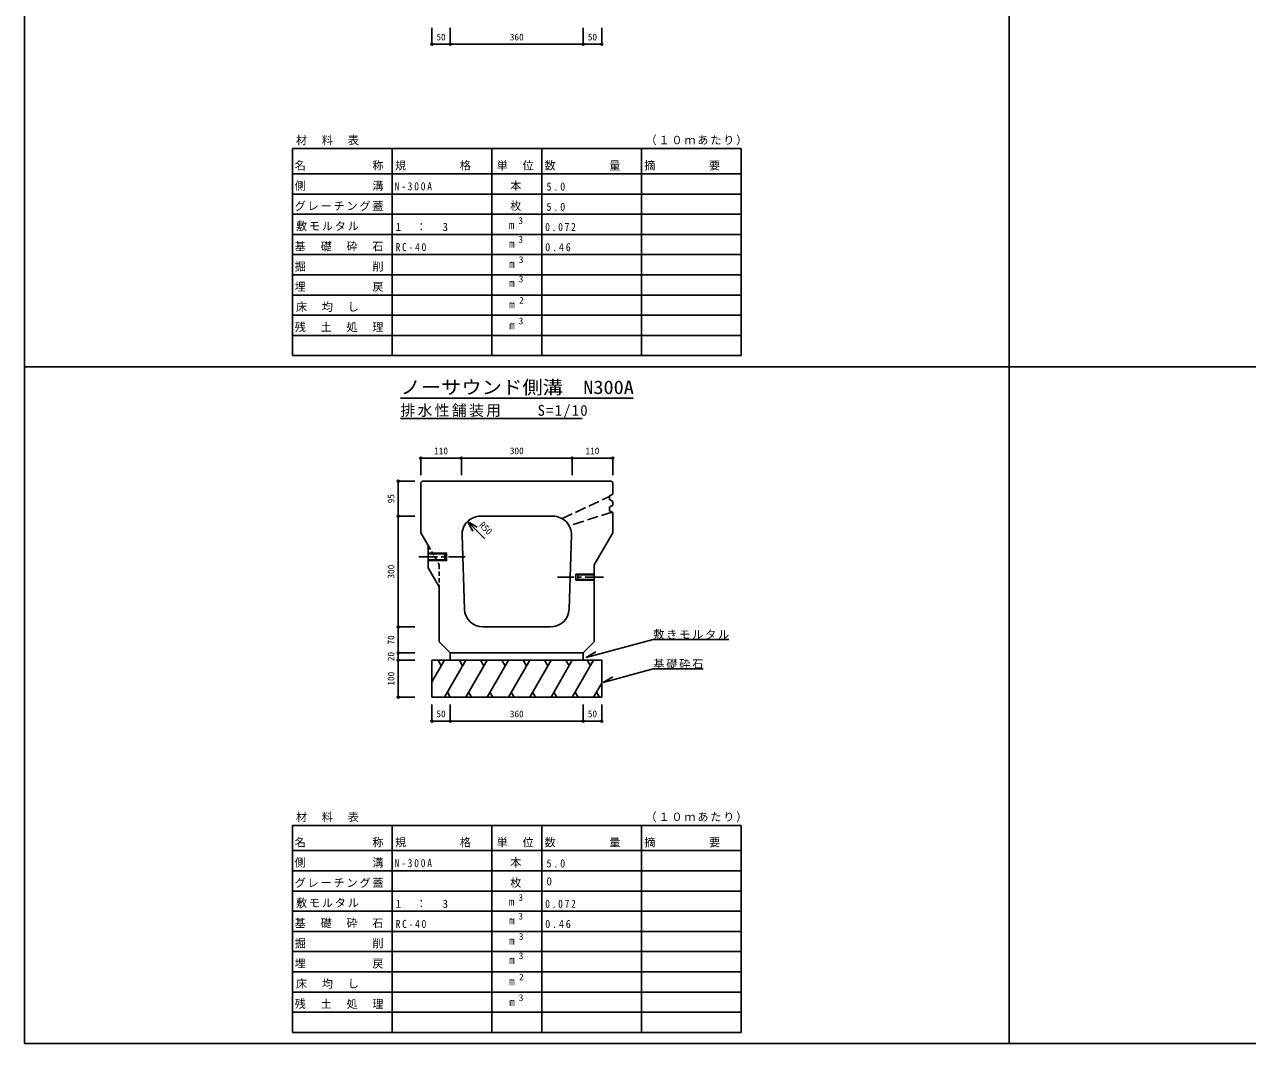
# Model space of a CAD drawing. Units: millimetres at full size, sheet at 1:10. Extents: x -5796 to 2204, y -2745 to 2955.
# Drawn here: x -5796 to -2483, y -2745 to 16 of the extents above; entities that cross this region are included whole.
import ezdxf
from ezdxf.enums import TextEntityAlignment as Align

# ---------------------------------------------------------------- set-up
doc = ezdxf.new("R2010")
doc.units = ezdxf.units.MM
doc.header["$LTSCALE"] = 10
doc.header["$PDMODE"] = 32
doc.header["$PDSIZE"] = 5
for name, pattern in [('CHAIN1', [8, 5, -1, 1, -1]), ('DASHED1', [1.8, 1.2, -0.6]), ('DASHED3', [4, 3, -1])]:
    doc.linetypes.add(name, pattern=pattern)
doc.layers.add('0-0_通り芯', color=7, linetype='Continuous')
doc.styles.add('ＭＳ ゴシック', font='')
doc.styles.get('ＭＳ ゴシック').set_extended_font_data('MS Gothic')

msp = doc.modelspace()

# ---------------------------------------------------------------- linework, layer by layer
at = {"layer": '0-0_通り芯', "color": 2}
for p, q in [((-5795.87, 2955.18), (-5795.87, -2744.82)), ((-3129.2, 2955.18), (-3129.2, -2744.82)), ((-5795.87, -2744.82), (2204.13, -2744.82))]:
    msp.add_line(p, q, dxfattribs=at)
at = {"layer": '0-0_通り芯', "color": 4}
for p, q in [((-4692.53, -38.15), (-4692.53, 6.85)), ((-4642.53, -38.15), (-4642.53, 6.85)), ((-4282.53, -38.15), (-4282.53, 6.85)), ((-4232.53, -38.15), (-4232.53, 6.85)), ((-4692.53, -38.15), (-4642.53, -38.15)), ((-4642.53, -38.15), (-4282.53, -38.15)), ((-4282.53, -38.15), (-4232.53, -38.15)), ((-5795.87, -911.48), (2204.13, -911.48)), ((-4722.53, -1158.97), (-4612.53, -1158.97)), ((-4722.53, -1158.97), (-4722.53, -1205.47)), ((-4612.53, -1158.97), (-4612.53, -1205.47)), ((-4612.53, -1158.97), (-4312.53, -1158.97)), ((-4312.53, -1158.97), (-4312.53, -1205.47)), ((-4312.53, -1158.97), (-4202.53, -1158.97)), ((-4202.53, -1158.97), (-4202.53, -1205.47)), ((-4783.53, -1316.48), (-4783.53, -1221.48)), ((-4783.53, -1221.48), (-4738.53, -1221.48)), ((-4783.53, -1616.48), (-4783.53, -1316.48)), ((-4783.53, -1316.48), (-4738.53, -1316.48)), ((-4596.19, -1331.13), (-4570.21, -1346.13)), ((-4596.19, -1331.13), (-4581.19, -1357.11)), ((-4549.19, -1378.14), (-4596.19, -1331.13)), ((-4783.53, -1686.48), (-4783.53, -1616.48)), ((-4783.53, -1616.48), (-4738.53, -1616.48)), ((-4783.53, -1706.48), (-4783.53, -1686.48)), ((-4783.53, -1686.48), (-4738.53, -1686.48)), ((-4783.53, -1806.48), (-4783.53, -1706.48)), ((-4783.53, -1706.48), (-4738.53, -1706.48)), ((-4783.53, -1806.48), (-4738.53, -1806.48)), ((-4692.53, -1871.48), (-4692.53, -1826.48)), ((-4642.53, -1871.48), (-4642.53, -1826.48)), ((-4282.53, -1871.48), (-4282.53, -1826.48)), ((-4232.53, -1871.48), (-4232.53, -1826.48)), ((-4692.53, -1871.48), (-4642.53, -1871.48)), ((-4642.53, -1871.48), (-4282.53, -1871.48)), ((-4282.53, -1871.48), (-4232.53, -1871.48))]:
    msp.add_line(p, q, dxfattribs=at)
at = {"layer": '0-0_通り芯'}
for p, q in [((-5070.03, -320.6), (-3855.03, -320.6)), ((-5070.03, -320.6), (-5070.03, -443.72)), ((-4800.03, -320.6), (-4800.03, -443.72)), ((-4530.03, -320.6), (-4530.03, -443.72)), ((-4395.03, -320.6), (-4395.03, -443.72)), ((-4125.03, -320.6), (-4125.03, -443.72)), ((-3855.03, -320.6), (-3855.03, -443.72)), ((-5070.03, -389), (-3855.03, -389)), ((-5070.03, -443.72), (-3855.03, -443.72)), ((-5070.03, -443.72), (-5070.03, -881.48)), ((-4800.03, -443.72), (-4800.03, -881.48)), ((-4530.03, -443.72), (-4530.03, -881.48)), ((-4395.03, -443.72), (-4395.03, -881.48)), ((-4125.03, -443.72), (-4125.03, -881.48)), ((-3855.03, -443.72), (-3855.03, -881.48)), ((-5070.03, -498.44), (-3855.03, -498.44)), ((-5070.03, -553.16), (-3855.03, -553.16)), ((-5070.03, -607.88), (-3855.03, -607.88)), ((-5070.03, -662.6), (-3855.03, -662.6)), ((-5070.03, -717.32), (-3855.03, -717.32)), ((-5070.03, -772.04), (-3855.03, -772.04)), ((-5070.03, -826.76), (-3855.03, -826.76)), ((-5070.03, -881.48), (-3855.03, -881.48)), ((-4984.53, -881.48), (-4075.53, -881.48)), ((-4777.53, -996.48), (-4147.53, -996.48)), ((-4777.53, -1051.48), (-4285.03, -1051.48)), ((-4092.76, -1650.43), (-3887.76, -1650.43)), ((-4642.53, -1706.48), (-4642.53, -1686.48)), ((-4282.53, -1706.48), (-4282.53, -1686.48)), ((-4232.53, -1706.48), (-4692.53, -1706.48)), ((-4692.53, -1806.48), (-4692.53, -1706.48)), ((-4658.48, -1706.48), (-4692.53, -1765.46)), ((-4676.12, -1705.9), (-4667.13, -1721.47)), ((-4600.75, -1706.48), (-4658.48, -1806.48)), ((-4618.05, -1706.48), (-4609.4, -1721.47)), ((-4543.01, -1706.48), (-4600.75, -1806.48)), ((-4560.32, -1706.48), (-4551.66, -1721.47)), ((-4485.28, -1706.48), (-4543.01, -1806.48)), ((-4502.58, -1706.48), (-4493.93, -1721.47)), ((-4427.54, -1706.48), (-4485.28, -1806.48)), ((-4444.85, -1706.48), (-4436.19, -1721.47)), ((-4369.81, -1706.48), (-4427.54, -1806.48)), ((-4387.11, -1706.48), (-4378.46, -1721.47)), ((-4312.07, -1706.48), (-4369.81, -1806.48)), ((-4329.38, -1706.48), (-4320.72, -1721.47)), ((-4254.34, -1706.48), (-4312.07, -1806.48)), ((-4271.64, -1706.48), (-4262.99, -1721.47)), ((-4232.53, -1706.48), (-4232.53, -1806.48)), ((-4092.76, -1730.24), (-4228.65, -1766.65)), ((-4228.65, -1766.65), (-4202.67, -1751.65)), ((-4092.76, -1730.24), (-3957.76, -1730.24)), ((-4232.53, -1768.72), (-4254.34, -1806.48)), ((-4232.53, -1806.48), (-4692.53, -1806.48)), ((-4650.56, -1792.77), (-4642.64, -1806.48)), ((-4592.83, -1792.77), (-4584.91, -1806.48)), ((-4535.09, -1792.77), (-4527.17, -1806.48)), ((-4477.36, -1792.77), (-4469.44, -1806.48)), ((-4419.62, -1792.77), (-4411.7, -1806.48)), ((-4361.89, -1792.77), (-4353.97, -1806.48)), ((-4304.15, -1792.77), (-4296.23, -1806.48)), ((-4246.42, -1792.77), (-4238.5, -1806.48)), ((-5070.03, -2153.94), (-3855.03, -2153.94)), ((-5070.03, -2153.94), (-5070.03, -2277.06)), ((-4800.03, -2153.94), (-4800.03, -2277.06)), ((-4530.03, -2153.94), (-4530.03, -2277.06)), ((-4395.03, -2153.94), (-4395.03, -2277.06)), ((-4125.03, -2153.94), (-4125.03, -2277.06)), ((-3855.03, -2153.94), (-3855.03, -2277.06)), ((-5070.03, -2222.34), (-3855.03, -2222.34)), ((-5070.03, -2277.06), (-3855.03, -2277.06)), ((-5070.03, -2277.06), (-5070.03, -2714.82)), ((-4800.03, -2277.06), (-4800.03, -2714.82)), ((-4530.03, -2277.06), (-4530.03, -2714.82)), ((-4395.03, -2277.06), (-4395.03, -2714.82)), ((-4125.03, -2277.06), (-4125.03, -2714.82)), ((-3855.03, -2277.06), (-3855.03, -2714.82)), ((-5070.03, -2331.78), (-3855.03, -2331.78)), ((-5070.03, -2386.5), (-3855.03, -2386.5)), ((-5070.03, -2441.22), (-3855.03, -2441.22)), ((-5070.03, -2495.94), (-3855.03, -2495.94)), ((-5070.03, -2550.66), (-3855.03, -2550.66)), ((-5070.03, -2605.38), (-3855.03, -2605.38)), ((-5070.03, -2660.1), (-3855.03, -2660.1)), ((-5070.03, -2714.82), (-3855.03, -2714.82)), ((-4984.53, -2714.82), (-4075.53, -2714.82))]:
    msp.add_line(p, q, dxfattribs=at)
at = {"layer": '0-0_通り芯', "color": 3}
for p, q in [((-4722.53, -1225.48), (-4718.53, -1221.48)), ((-4722.53, -1225.48), (-4722.53, -1361.48)), ((-4206.53, -1221.48), (-4718.53, -1221.48)), ((-4202.53, -1225.48), (-4206.53, -1221.48)), ((-4202.53, -1225.48), (-4206.53, -1221.48)), ((-4202.53, -1276.48), (-4202.53, -1286.48)), ((-4364.23, -1316.48), (-4560.84, -1316.48)), ((-4202.53, -1306.48), (-4202.53, -1361.48)), ((-4722.53, -1361.48), (-4702.53, -1396.13)), ((-4610.81, -1368.15), (-4604.14, -1568.15)), ((-4314.25, -1368.15), (-4320.92, -1568.15)), ((-4202.53, -1361.48), (-4252.53, -1448.09)), ((-4252.53, -1656.48), (-4252.53, -1448.09)), ((-4672.53, -1508.09), (-4672.53, -1656.48)), ((-4554.17, -1616.48), (-4370.89, -1616.48)), ((-4642.53, -1686.48), (-4672.53, -1656.48)), ((-4282.53, -1686.48), (-4642.53, -1686.48)), ((-4282.53, -1686.48), (-4252.53, -1656.48))]:
    msp.add_line(p, q, dxfattribs=at)
at = {"layer": '0-0_通り芯', "color": 3, "linetype": 'DASHED3'}
for p, q in [((-4339.44, -1323.06), (-4211.53, -1262.87)), ((-4204.61, -1305.33), (-4320.42, -1342.39))]:
    msp.add_line(p, q, dxfattribs=at)
at = {"layer": '0-0_通り芯', "color": 3, "linetype": 'DASHED1'}
for p, q in [((-4702.53, -1396.13), (-4672.53, -1448.09)), ((-4672.53, -1448.09), (-4672.53, -1508.09))]:
    msp.add_line(p, q, dxfattribs=at)
at = {"layer": '0-0_通り芯', "linetype": 'CHAIN1'}
for p, q in [((-4727.53, -1426.48), (-4602.53, -1426.48)), ((-4227.53, -1481.48), (-4352.53, -1481.48))]:
    msp.add_line(p, q, dxfattribs=at)
at = {"layer": '0-0_通り芯', "color": 3}
for points in [[(-4202.53, -1225.48), (-4202.53, -1256.48), (-4211.53, -1261.48), (-4211.53, -1271.48), (-4202.53, -1276.48)], [(-4202.53, -1286.48), (-4211.53, -1291.48), (-4211.53, -1301.48), (-4202.53, -1306.48)], [(-4702.53, -1396.13), (-4702.53, -1456.13), (-4672.53, -1508.09)]]:
    msp.add_lwpolyline(points, dxfattribs=at)
at = {"layer": '0-0_通り芯'}
for points in [[(-4702.53, -1416.48), (-4652.53, -1416.48), (-4652.53, -1436.48), (-4702.53, -1436.48)], [(-4702.53, -1434.48), (-4657.53, -1434.48), (-4657.53, -1418.48), (-4702.53, -1418.48)], [(-4252.53, -1473.48), (-4302.53, -1473.48), (-4302.53, -1489.48), (-4252.53, -1489.48)], [(-4252.53, -1487.48), (-4297.53, -1487.48), (-4297.53, -1475.48), (-4252.53, -1475.48)], [(-4092.76, -1650.43), (-4274.27, -1699.07), (-4248.29, -1684.07)]]:
    msp.add_lwpolyline(points, dxfattribs=at)
at = {"layer": '0-0_通り芯', "color": 3}
for centre, start, end in [((-4560.84, -1366.48), 90, 181.90916), ((-4364.23, -1366.48), 358.09088, 90), ((-4554.17, -1566.48), 181.90916, 270), ((-4370.89, -1566.48), 270, 358.09085)]:
    msp.add_arc(centre, 50, start, end, dxfattribs=at)
at = {"layer": '0-0_通り芯', "color": 4}
for p in [(-4692.53, -38.15), (-4642.53, -38.15), (-4282.53, -38.15), (-4232.53, -38.15), (-4722.53, -1158.97), (-4612.53, -1158.97), (-4312.53, -1158.97), (-4202.53, -1158.97), (-4783.53, -1221.48), (-4783.53, -1316.48), (-4783.53, -1616.48), (-4783.53, -1686.48), (-4783.53, -1706.48), (-4783.53, -1806.48), (-4692.53, -1871.48), (-4642.53, -1871.48), (-4282.53, -1871.48), (-4232.53, -1871.48)]:
    msp.add_point(p, dxfattribs=at)

# ---------------------------------------------------------------- texts
at = {"layer": '0-0_通り芯', "color": 4, "style": 'ＭＳ ゴシック'}
for s, p in [('50', (-4680.03, -33.15)), ('360', (-4481.28, -33.15)), ('50', (-4270.03, -33.15)), ('3', (-4458.01, -530.54)), ('3', (-4458.01, -581.16)), ('3', (-4456.84, -636.22)), ('3', (-4457.11, -688.48)), ('2', (-4456.21, -746)), ('3', (-4457.11, -802.09)), ('110', (-4686.28, -1153.97)), ('300', (-4481.28, -1153.97)), ('110', (-4276.28, -1153.97)), ('50', (-4680.03, -1866.48)), ('360', (-4481.28, -1866.48)), ('50', (-4270.03, -1866.48)), ('3', (-4458.01, -2363.88)), ('3', (-4458.01, -2414.49)), ('3', (-4456.84, -2469.56)), ('3', (-4457.11, -2521.81)), ('2', (-4456.21, -2579.34)), ('3', (-4457.11, -2635.43))]:
    msp.add_text(s, height=18.33, dxfattribs=at).set_placement(p, align=Align.BOTTOM_LEFT)
at = {"layer": '0-0_通り芯', "style": 'ＭＳ ゴシック'}
for s, p in [('m', (-4484.11, -544.91)), ('m', (-4483.21, -595.52)), ('m', (-4483.21, -650.24)), ('m', (-4483.21, -702.23)), ('m', (-4483.12, -760.37)), ('m', (-4482.94, -816.46)), ('0', (-4382.03, -2322.84)), ('m', (-4484.11, -2378.24)), ('m', (-4483.21, -2428.86)), ('m', (-4483.21, -2483.58)), ('m', (-4483.21, -2535.56)), ('m', (-4483.12, -2593.7)), ('m', (-4482.94, -2649.79))]:
    msp.add_text(s, height=21.99, dxfattribs=at).set_placement(p, align=Align.BOTTOM_LEFT)
at = {"layer": '0-0_通り芯', "color": 3, "style": 'ＭＳ ゴシック', "width": 1.1}
msp.add_text('ノーサウンド側溝\u3000N300A', height=36.66, dxfattribs=at).set_placement((-4777.53, -996.48), align=Align.BOTTOM_LEFT)
at = {"layer": '0-0_通り芯', "color": 4, "style": 'ＭＳ ゴシック'}
for s, rotation, p in [('95', 90, (-4788.53, -1281.48)), ('R50', 315, (-4570.21, -1346.13)), ('300', 90, (-4788.53, -1485.23)), ('70', 90, (-4788.53, -1663.98)), ('20', 90, (-4788.53, -1708.98)), ('100', 90, (-4788.53, -1775.23))]:
    msp.add_text(s, height=18.33, rotation=rotation, dxfattribs=at).set_placement(p, align=Align.BOTTOM_LEFT)
at = {"layer": '0-0_通り芯', "attachment_point": 7, "style": 'ＭＳ ゴシック'}
for s, insert, char_height in [('\\T1.17;材\u3000料\u3000表', (-5060.53, -311.66), 21.99), ('\\T1.17;（１０ｍあたり）', (-4113.78, -311.66), 21.99), ('\\T1.17;名\u3000\u3000\u3000\u3000\u3000称', (-5064.03, -380.06), 21.99), ('\\T1.17;規\u3000\u3000\u3000\u3000格', (-4792.28, -380.06), 21.99), ('\\T1.17;単\u3000位', (-4517.03, -380.06), 21.99), ('\\T1.17;数\u3000\u3000\u3000\u3000量', (-4387.28, -380.06), 21.99), ('\\T1.17;摘\u3000\u3000\u3000\u3000要', (-4117.28, -380.06), 21.99), ('\\T1.17;側\u3000\u3000\u3000\u3000\u3000溝', (-5064.03, -434.78), 21.99), ('\\T1.39;\\W0.85;N-300A', (-4793.28, -433.99), 21.99), ('\\T1.17;\u3000本', (-4515.28, -434.78), 21.99), ('\\T1.38;\\W0.9;5.0', (-4382.03, -434.78), 21.99), ('\\T1.17;グレーチング蓋', (-5064.03, -489.5), 21.99), ('\\T1.17;\u3000枚', (-4515.28, -489.5), 21.99), ('\\T1.38;\\W0.9;5.0', (-4382.03, -489.5), 21.99), ('\\T1.17;敷モルタル', (-5060.53, -544.22), 21.99), ('\\T1.21;1\u3000：\u30003', (-4790.53, -544.22), 21.99), ('\\T1.38;\\W0.85;0.072', (-4385.53, -544.22), 21.99), ('\\T1.17;基\u3000礎\u3000砕\u3000石', (-5064.03, -598.94), 21.99), ('\\T1.38;\\W0.85;RC-40', (-4790.53, -598.94), 21.99), ('\\T1.38;\\W0.9;0.46', (-4385.53, -598.94), 21.99), ('\\T1.17;掘\u3000\u3000\u3000\u3000\u3000削', (-5064.03, -653.66), 21.99), ('\\T1.17;埋\u3000\u3000\u3000\u3000\u3000戻', (-5064.03, -708.38), 21.99), ('\\T1.17;床\u3000均\u3000し', (-5060.53, -763.1), 21.99), ('\\T1.17;残\u3000土\u3000処\u3000理', (-5064.03, -817.82), 21.99), ('\\T1.16;排水性舗装用\u3000\u3000S=1/10', (-4777.53, -1051.48), 29.33), ('\\T1.17;敷きモルタル', (-4092.76, -1650.43), 21.99), ('\\T1.17;基礎砕石', (-4092.76, -1730.24), 21.99), ('\\T1.17;材\u3000料\u3000表', (-5060.53, -2145), 21.99), ('\\T1.17;（１０ｍあたり）', (-4113.78, -2145), 21.99), ('\\T1.17;名\u3000\u3000\u3000\u3000\u3000称', (-5064.03, -2213.4), 21.99), ('\\T1.17;規\u3000\u3000\u3000\u3000格', (-4792.28, -2213.4), 21.99), ('\\T1.17;単\u3000位', (-4517.03, -2213.4), 21.99), ('\\T1.17;数\u3000\u3000\u3000\u3000量', (-4387.28, -2213.4), 21.99), ('\\T1.17;摘\u3000\u3000\u3000\u3000要', (-4117.28, -2213.4), 21.99), ('\\T1.17;側\u3000\u3000\u3000\u3000\u3000溝', (-5064.03, -2268.12), 21.99), ('\\T1.39;\\W0.85;N-300A', (-4793.28, -2267.33), 21.99), ('\\T1.17;\u3000本', (-4515.28, -2268.12), 21.99), ('\\T1.38;\\W0.9;5.0', (-4382.03, -2268.12), 21.99), ('\\T1.17;グレーチング蓋', (-5064.03, -2322.84), 21.99), ('\\T1.17;\u3000枚', (-4515.28, -2322.84), 21.99), ('\\T1.17;敷モルタル', (-5060.53, -2377.56), 21.99), ('\\T1.21;1\u3000：\u30003', (-4790.53, -2377.56), 21.99), ('\\T1.38;\\W0.85;0.072', (-4385.53, -2377.56), 21.99), ('\\T1.17;基\u3000礎\u3000砕\u3000石', (-5064.03, -2432.28), 21.99), ('\\T1.38;\\W0.85;RC-40', (-4790.53, -2432.28), 21.99), ('\\T1.38;\\W0.9;0.46', (-4385.53, -2432.28), 21.99), ('\\T1.17;掘\u3000\u3000\u3000\u3000\u3000削', (-5064.03, -2487), 21.99), ('\\T1.17;埋\u3000\u3000\u3000\u3000\u3000戻', (-5064.03, -2541.72), 21.99), ('\\T1.17;床\u3000均\u3000し', (-5060.53, -2596.44), 21.99), ('\\T1.17;残\u3000土\u3000処\u3000理', (-5064.03, -2651.16), 21.99)]:
    msp.add_mtext(s, dxfattribs=dict(at, insert=insert, char_height=char_height))

doc.saveas('drawing.dxf')
